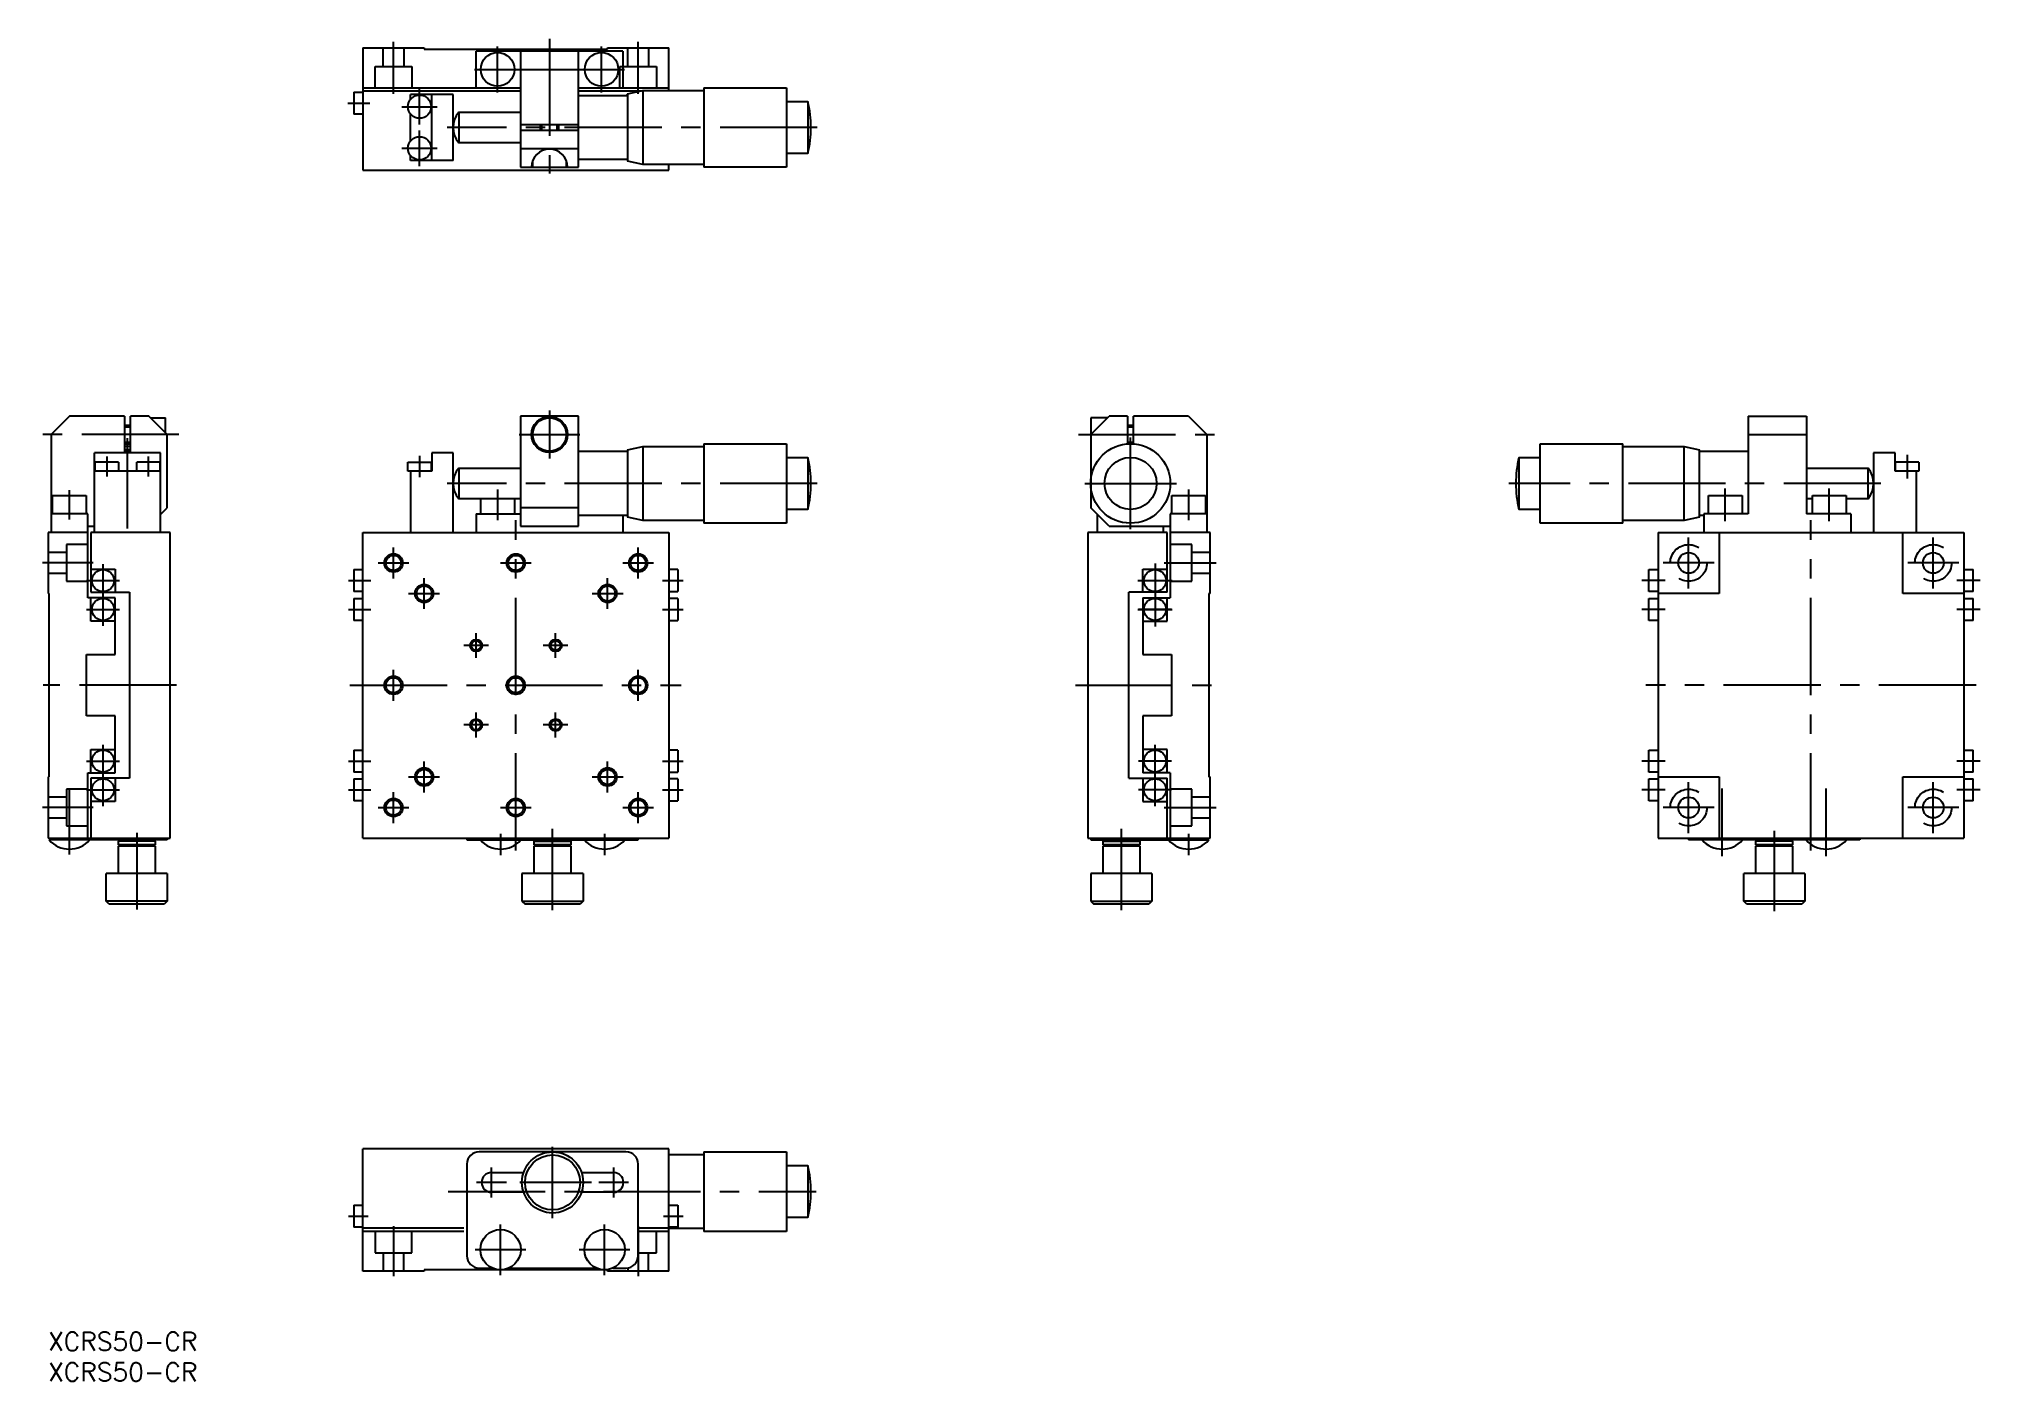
# Model space of a CAD drawing. Extents: x -1 to 316, y -8 to 212.
import ezdxf

# ---------------------------------------------------------------- set-up
doc = ezdxf.new("R2010")
doc.units = 0
doc.header["$LTSCALE"] = 0.5
doc.linetypes.add('CENTER', pattern=[50.8, 31.75, -6.35, 6.35, -6.35])
doc.linetypes.add('DASHED', pattern=[19.05, 12.7, -6.35])
for name, color, linetype in [('MSM_CENTER', 1, 'CENTER'), ('MSM_CONTINUOUS', 7, 'CONTINUOUS'), ('MSM_DASHED', 4, 'DASHED'), ('MSM_NARROW', 5, 'CONTINUOUS'), ('MSM_PART_NUMBER', 7, 'CONTINUOUS')]:
    doc.layers.add(name, color=color, linetype=linetype)
doc.styles.get("Standard").update_dxf_attribs({"font": 'txt.shx', "height": 3, "bigfont": 'bigfont.shx'})

# ---------------------------------------------------------------- blocks, each defined once
blk = doc.blocks.new('*U5')
at = {"layer": 'MSM_PART_NUMBER'}
blk.add_text('XCRS50-CR', height=3, dxfattribs=at).set_placement((0, -3))
blk = doc.blocks.new('*U6')
at = {"layer": 'MSM_PART_NUMBER'}
blk.add_text('XCRS50-CR', height=3, dxfattribs=at).set_placement((0, -8))

msp = doc.modelspace()

# ---------------------------------------------------------------- linework, layer by layer
at = {"layer": 'MSM_CENTER'}
for p, q in [((56.5, 202.5), (56.5, 211)), ((73.5, 202.75), (73.5, 210.25)), ((82, 211.5), (82, 189.5)), ((90.5, 202.75), (90.5, 210.25)), ((96.5, 202.5), (96.5, 211)), ((69.75, 206.5), (77.25, 206.5)), ((86.75, 206.5), (94.25, 206.5)), ((60.75, 197.5), (60.75, 203.3)), ((49, 201), (52.63, 201)), ((57.85, 200.4), (63.65, 200.4)), ((125.75, 197), (65.25, 197)), ((60.75, 190.7), (60.75, 196.5)), ((57.85, 193.6), (63.65, 193.6)), ((82, 150.75), (82, 142.85)), ((21.38, 146.8), (-1.5, 146.8)), ((13, 131.42), (13, 146.18)), ((77.05, 146.8), (86.95, 146.8)), ((168.5, 146.8), (191.5, 146.8)), ((177, 131.3), (177, 146.3)), ((9.6, 143.18), (9.6, 139.92)), ((16.4, 143.18), (16.4, 139.92)), ((60.75, 143.3), (60.75, 139.8)), ((304, 143.47), (304, 139.63)), ((3.5, 132.92), (3.5, 137.68)), ((125.75, 138.8), (65.25, 138.8)), ((73.5, 137.8), (73.5, 132.8)), ((169.5, 138.8), (184.5, 138.8)), ((186.5, 137.8), (186.5, 132.8)), ((299.67, 138.8), (238.83, 138.8)), ((274.25, 132.63), (274.25, 137.97)), ((291.25, 132.63), (291.25, 137.97)), ((76.5, 78.8), (76.5, 132.8)), ((288.25, 78.8), (288.25, 132.8)), ((56.5, 123.27), (56.5, 128.32)), ((96.5, 123.27), (96.5, 128.32)), ((268.25, 121.63), (268.25, 129.97)), ((308.25, 121.63), (308.25, 129.97)), ((7.38, 125.8), (-0.88, 125.8)), ((9, 115.52), (9, 125.58)), ((53.97, 125.8), (59.02, 125.8)), ((73.97, 125.8), (79.02, 125.8)), ((93.97, 125.8), (99.02, 125.8)), ((181, 125.7), (181, 115.4)), ((182.5, 125.8), (191, 125.8)), ((272.42, 125.8), (264.08, 125.8)), ((312.42, 125.8), (304.08, 125.8)), ((6.32, 122.9), (11.68, 122.9)), ((49.13, 122.9), (52.77, 122.9)), ((58.97, 120.8), (64.02, 120.8)), ((61.5, 118.27), (61.5, 123.32)), ((88.97, 120.8), (94.02, 120.8)), ((91.5, 118.27), (91.5, 123.32)), ((100.5, 122.9), (103.87, 122.9)), ((178.2, 122.9), (183.8, 122.9)), ((264.42, 122.9), (260.58, 122.9)), ((315.92, 122.9), (312.08, 122.9)), ((6.32, 118.2), (11.68, 118.2)), ((49.13, 118.2), (52.77, 118.2)), ((100.5, 118.2), (103.87, 118.2)), ((178.2, 118.2), (183.8, 118.2)), ((183.68, 118.2), (178.32, 118.2)), ((264.42, 118.2), (260.58, 118.2)), ((315.92, 118.2), (312.08, 118.2)), ((70, 110.27), (70, 114.32)), ((83, 110.27), (83, 114.32)), ((72.02, 112.3), (67.97, 112.3)), ((85.02, 112.3), (80.97, 112.3)), ((56.5, 103.27), (56.5, 108.32)), ((96.5, 103.27), (96.5, 108.32)), ((21, 105.8), (-0.8, 105.8)), ((49.37, 105.8), (103.5, 105.8)), ((168, 105.8), (191.8, 105.8)), ((315.25, 105.8), (261.25, 105.8)), ((72.02, 99.3), (67.97, 99.3)), ((70, 97.27), (70, 101.32)), ((85.02, 99.3), (80.97, 99.3)), ((83, 97.27), (83, 101.32)), ((9, 86.02), (9, 96.08)), ((181, 86.02), (181, 96.08)), ((6.32, 93.4), (11.68, 93.4)), ((49.13, 93.4), (52.77, 93.4)), ((61.5, 88.27), (61.5, 93.32)), ((91.5, 88.27), (91.5, 93.32)), ((100.5, 93.4), (103.87, 93.4)), ((183.68, 93.4), (178.32, 93.4)), ((264.42, 93.4), (260.58, 93.4)), ((315.92, 93.4), (312.08, 93.4)), ((58.97, 90.8), (64.02, 90.8)), ((88.97, 90.8), (94.02, 90.8)), ((268.25, 81.63), (268.25, 89.97)), ((273.75, 77.83), (273.75, 88.93)), ((290.75, 77.83), (290.75, 88.93)), ((308.25, 81.63), (308.25, 89.97)), ((7.38, 85.8), (-0.88, 85.8)), ((3.5, 78.12), (3.5, 88.64)), ((6.32, 88.7), (11.68, 88.7)), ((49.13, 88.7), (52.77, 88.7)), ((53.97, 85.8), (59.02, 85.8)), ((56.5, 83.27), (56.5, 88.32)), ((73.97, 85.8), (79.02, 85.8)), ((93.97, 85.8), (99.02, 85.8)), ((96.5, 83.27), (96.5, 88.32)), ((100.5, 88.7), (103.87, 88.7)), ((183.68, 88.7), (178.32, 88.7)), ((182.5, 85.8), (191, 85.8)), ((264.42, 88.7), (260.58, 88.7)), ((272.42, 85.8), (264.08, 85.8)), ((312.42, 85.8), (304.08, 85.8)), ((315.92, 88.7), (312.08, 88.7)), ((14.5, 81.68), (14.5, 69.12)), ((74, 81.5), (74, 78)), ((82.5, 69), (82.5, 82.3)), ((91, 81.5), (91, 78)), ((175.5, 69), (175.5, 82.3)), ((186.5, 81.5), (186.5, 78)), ((282.25, 81.97), (282.25, 68.83)), ((82.5, 18.66), (82.5, 30.34)), ((72.5, 22.06), (72.5, 26.94)), ((92.5, 22.06), (92.5, 26.94)), ((65.41, 23), (125.59, 23)), ((74.94, 24.5), (70.06, 24.5)), ((88.84, 24.5), (77.16, 24.5)), ((94.94, 24.5), (90.06, 24.5)), ((49.16, 19), (52.34, 19)), ((56.5, 17.34), (56.5, 9.16)), ((74, 9.36), (74, 17.64)), ((91, 9.36), (91, 17.64)), ((96.5, 17.34), (96.5, 9.16)), ((100.66, 19), (103.84, 19)), ((78.14, 13.5), (69.86, 13.5)), ((95.14, 13.5), (86.86, 13.5))]:
    msp.add_line(p, q, dxfattribs=at)
at = {"layer": 'MSM_CONTINUOUS'}
for p, q in [((51.5, 210), (51.5, 190)), ((51.5, 210), (61.5, 210)), ((61.5, 210), (61.5, 209.8)), ((61.5, 209.8), (91.5, 209.8)), ((70, 203.5), (70, 209.5)), ((94, 209.5), (70, 209.5)), ((77.25, 209.5), (77.25, 190.5)), ((86.75, 190.5), (86.75, 209.5)), ((91.5, 210), (101.5, 210)), ((91.5, 209.8), (91.5, 210)), ((94, 209.5), (94, 203.5)), ((101.5, 203.05), (101.5, 210)), ((77.25, 206.5), (86.75, 206.5)), ((51.5, 203.5), (77.25, 203.5)), ((86.75, 203.5), (101.5, 203.5)), ((107.25, 203.5), (120.75, 203.5)), ((107.25, 203.5), (107.25, 190.5)), ((120.75, 203.5), (120.75, 190.5)), ((50, 202.8), (51.5, 202.8)), ((50, 202.8), (50, 199.2)), ((51.5, 203), (77.25, 203)), ((66.25, 202.4), (59.25, 202.4)), ((59.25, 201.57), (59.25, 202.4)), ((62.75, 191.6), (62.75, 202.4)), ((66.25, 191.6), (66.25, 202.4)), ((86.75, 203), (97.02, 203)), ((86.75, 202.25), (94.75, 202.25)), ((94.51, 202.25), (94.72, 202.37)), ((94.72, 202.37), (94.75, 202.39)), ((94.75, 202.5), (97.25, 203.05)), ((94.75, 202.5), (94.75, 191.5)), ((97.25, 203.05), (107.25, 203.05)), ((97.25, 203.05), (97.25, 190.95)), ((120.75, 201.25), (124.25, 201.25)), ((124.25, 201.25), (124.25, 192.75)), ((51.5, 199.2), (50, 199.2)), ((59.25, 194.77), (59.25, 199.23)), ((67.15, 199.5), (77.25, 199.5)), ((67.15, 199.5), (67.15, 194.5)), ((77.25, 197.5), (86.75, 197.5)), ((80.5, 196.5), (80.5, 197.5)), ((83.5, 196.5), (83.5, 197.5)), ((77.25, 194.5), (67.15, 194.5)), ((86.75, 196.5), (77.25, 196.5)), ((59.25, 191.6), (59.25, 192.43)), ((66.25, 191.6), (59.25, 191.6)), ((86.75, 193.5), (77.25, 193.5)), ((77.25, 190.5), (86.75, 190.5)), ((79.25, 190.5), (79.25, 191.57)), ((84.75, 190.5), (84.75, 191.57)), ((94.75, 191.75), (86.75, 191.75)), ((97.25, 190.95), (94.75, 191.5)), ((107.25, 190.95), (97.25, 190.95)), ((101.5, 190), (101.5, 190.95)), ((120.75, 190.5), (107.25, 190.5)), ((124.25, 192.75), (120.75, 192.75)), ((51.5, 190), (101.5, 190)), ((3.5, 149.8), (0.5, 146.8)), ((12.5, 149.8), (3.5, 149.8)), ((12.5, 149.8), (12.5, 143.8)), ((16.5, 149.8), (13.5, 149.8)), ((13.5, 143.8), (13.5, 149.8)), ((19.5, 146.8), (16.5, 149.8)), ((16.75, 149.55), (19.2, 149.55)), ((19.2, 147.1), (19.2, 149.55)), ((86.75, 149.8), (77.25, 149.8)), ((77.25, 149.8), (77.25, 131.8)), ((86.75, 131.8), (86.75, 149.8)), ((170.5, 146.8), (173.5, 149.8)), ((170.5, 149.55), (170.5, 134.8)), ((173.25, 149.55), (170.5, 149.55)), ((176.5, 149.8), (173.5, 149.8)), ((176.5, 149.8), (176.5, 145.28)), ((186.5, 149.8), (177.5, 149.8)), ((177.5, 145.28), (177.5, 149.8)), ((186.5, 149.8), (189.5, 146.8)), ((278, 149.8), (287.5, 149.8)), ((278, 149.8), (278, 133.8)), ((287.5, 149.8), (287.5, 133.8)), ((0.5, 146.8), (0.5, 130.8)), ((12.5, 148.3), (13.5, 148.3)), ((19.5, 134.8), (19.5, 146.8)), ((77.25, 146.8), (79.05, 146.8)), ((84.95, 146.8), (86.75, 146.8)), ((176.5, 148.3), (177.5, 148.3)), ((189.5, 146.8), (189.5, 130.8)), ((278, 146.8), (287.5, 146.8)), ((7.6, 130.8), (7.6, 143.8)), ((18.4, 143.8), (7.6, 143.8)), ((12.5, 145.3), (13.5, 145.3)), ((18.4, 130.8), (18.4, 143.8)), ((66.25, 143.8), (62.75, 143.8)), ((62.75, 143.8), (62.75, 140.8)), ((66.25, 130.8), (66.25, 143.8)), ((86.75, 144.05), (94.75, 144.05)), ((94.75, 144.3), (97.25, 144.85)), ((94.75, 144.3), (94.75, 133.3)), ((97.25, 144.85), (107.25, 144.85)), ((97.25, 144.85), (97.25, 132.75)), ((107.25, 145.3), (120.75, 145.3)), ((107.25, 145.3), (107.25, 132.3)), ((120.75, 145.3), (120.75, 132.3)), ((120.75, 143.05), (124.25, 143.05)), ((124.25, 143.05), (124.25, 134.55)), ((176.5, 145.3), (177.5, 145.3)), ((240.5, 143.05), (244, 143.05)), ((240.5, 143.05), (240.5, 134.55)), ((244, 145.3), (257.5, 145.3)), ((244, 132.3), (244, 145.3)), ((257.5, 132.3), (257.5, 145.3)), ((257.5, 144.85), (267.5, 144.85)), ((267.5, 144.85), (270, 144.3)), ((267.5, 132.75), (267.5, 144.85)), ((270, 133.3), (270, 144.3)), ((270, 144.05), (278, 144.05)), ((298.5, 143.8), (298.5, 130.8)), ((302, 143.8), (298.5, 143.8)), ((302, 140.8), (302, 143.8)), ((18.4, 140.8), (7.6, 140.8)), ((7.7, 140.8), (7.7, 142.3)), ((11.5, 142.3), (7.7, 142.3)), ((11.5, 142.3), (11.5, 140.8)), ((14.5, 140.8), (14.5, 142.3)), ((18.3, 142.3), (14.5, 142.3)), ((18.3, 142.3), (18.3, 140.8)), ((58.85, 142.3), (62.65, 142.3)), ((58.85, 140.8), (58.85, 142.3)), ((62.75, 140.8), (58.85, 140.8)), ((59.25, 140.8), (59.25, 130.8)), ((62.65, 142.3), (62.65, 140.8)), ((67.15, 141.3), (77.25, 141.3)), ((67.15, 141.3), (67.15, 136.3)), ((287.5, 141.3), (297.6, 141.3)), ((297.6, 136.3), (297.6, 141.3)), ((305.9, 140.8), (302, 140.8)), ((302.1, 140.8), (302.1, 142.3)), ((305.9, 142.3), (302.1, 142.3)), ((305.5, 130.8), (305.5, 140.8)), ((305.9, 142.3), (305.9, 140.8)), ((0.75, 133.8), (0.75, 136.8)), ((0.75, 136.8), (6.25, 136.8)), ((6.25, 136.8), (6.25, 133.8)), ((183.75, 133.8), (183.75, 136.8)), ((183.75, 136.8), (189.25, 136.8)), ((189.25, 136.8), (189.25, 133.8)), ((271.5, 133.8), (271.5, 136.8)), ((271.5, 136.8), (277, 136.8)), ((277, 136.8), (277, 133.8)), ((288.5, 133.8), (288.5, 136.8)), ((288.5, 136.8), (294, 136.8)), ((294, 136.8), (294, 133.8)), ((6.5, 133.8), (0.5, 133.8)), ((6.5, 120.1), (6.5, 133.8)), ((18.4, 133.7), (19.5, 134.8)), ((77.25, 136.3), (67.15, 136.3)), ((70, 133.8), (77.25, 133.8)), ((70, 133.8), (70, 130.8)), ((70.75, 133.8), (70.75, 136.3)), ((76.25, 136.3), (76.25, 133.8)), ((86.75, 134.8), (77.25, 134.8)), ((94.75, 133.55), (86.75, 133.55)), ((94, 133.55), (94, 130.8)), ((124.25, 134.55), (120.75, 134.55)), ((173.5, 131.8), (170.5, 134.8)), ((171.6, 130.8), (171.6, 133.7)), ((183.5, 133.8), (183.5, 120.1)), ((189.5, 133.8), (183.5, 133.8)), ((244, 134.55), (240.5, 134.55)), ((270.75, 133.55), (270, 133.55)), ((278, 133.8), (270.75, 133.8)), ((270.75, 133.8), (270.75, 130.8)), ((288.5, 136.3), (287.5, 136.3)), ((294.75, 133.8), (287.5, 133.8)), ((297.6, 136.3), (294, 136.3)), ((294.75, 133.8), (294.75, 130.8)), ((6.5, 130.8), (0, 130.8)), ((0, 130.8), (0, 120.8)), ((6.5, 131.8), (7.6, 131.8)), ((7, 130.8), (7, 121)), ((20, 130.8), (7, 130.8)), ((20, 80.8), (20, 130.8)), ((51.5, 130.8), (101.5, 130.8)), ((51.5, 80.8), (51.5, 130.8)), ((77.25, 131.8), (86.75, 131.8)), ((97.25, 132.75), (94.75, 133.3)), ((107.25, 132.75), (97.25, 132.75)), ((101.5, 130.8), (101.5, 80.8)), ((120.75, 132.3), (107.25, 132.3)), ((170, 130.8), (170, 80.8)), ((183, 130.8), (170, 130.8)), ((173.5, 131.8), (183.5, 131.8)), ((182.4, 130.8), (182.4, 131.8)), ((183, 121), (183, 130.8)), ((190, 130.8), (183.5, 130.8)), ((190, 120.8), (190, 130.8)), ((257.5, 132.3), (244, 132.3)), ((267.5, 132.75), (257.5, 132.75)), ((263.25, 130.8), (313.25, 130.8)), ((263.25, 130.8), (263.25, 80.8)), ((270, 133.3), (267.5, 132.75)), ((273.25, 130.8), (273.25, 120.8)), ((303.25, 120.8), (303.25, 130.8)), ((313.25, 130.8), (313.25, 80.8)), ((7, 124.8), (11, 124.8)), ((11, 124.8), (11, 121)), ((50, 124.7), (51.5, 124.7)), ((50, 124.7), (50, 121.1)), ((103, 124.7), (101.5, 124.7)), ((103, 124.7), (103, 121.1)), ((179, 124.8), (183, 124.8)), ((179, 121), (179, 124.8)), ((261.75, 124.7), (263.25, 124.7)), ((261.75, 121.1), (261.75, 124.7)), ((313.25, 124.7), (314.75, 124.7)), ((314.75, 121.1), (314.75, 124.7)), ((0.2, 120.8), (0, 120.8)), ((0.2, 90.8), (0.2, 120.8)), ((7, 121), (13.3, 121)), ((13.3, 121), (13.3, 90.6)), ((51.5, 121.1), (50, 121.1)), ((101.5, 121.1), (103, 121.1)), ((183, 121), (176.7, 121)), ((176.7, 90.6), (176.7, 121)), ((190, 120.8), (189.8, 120.8)), ((189.8, 120.8), (189.8, 90.8)), ((263.25, 121.1), (261.75, 121.1)), ((273.25, 120.8), (263.25, 120.8)), ((313.25, 120.8), (303.25, 120.8)), ((314.75, 121.1), (313.25, 121.1)), ((11, 120.1), (6.5, 120.1)), ((7, 116.3), (7, 120.1)), ((11, 110.8), (11, 120.1)), ((50, 120), (51.5, 120)), ((50, 120), (50, 116.4)), ((103, 120), (101.5, 120)), ((103, 120), (103, 116.4)), ((179, 120.1), (179, 110.8)), ((179, 120.1), (183.5, 120.1)), ((183, 116.3), (183, 120.1)), ((261.75, 120), (263.25, 120)), ((261.75, 116.4), (261.75, 120)), ((313.25, 120), (314.75, 120)), ((314.75, 116.4), (314.75, 120)), ((11, 116.3), (7, 116.3)), ((51.5, 116.4), (50, 116.4)), ((101.5, 116.4), (103, 116.4)), ((179, 116.3), (183, 116.3)), ((263.25, 116.4), (261.75, 116.4)), ((314.75, 116.4), (313.25, 116.4)), ((6.3, 100.8), (6.3, 110.8)), ((6.3, 110.8), (11, 110.8)), ((179, 110.8), (183.7, 110.8)), ((183.7, 110.8), (183.7, 100.8)), ((11, 100.8), (6.3, 100.8)), ((11, 91.5), (11, 100.8)), ((179, 100.8), (179, 91.5)), ((183.7, 100.8), (179, 100.8)), ((7, 95.3), (11, 95.3)), ((7, 91.5), (7, 95.3)), ((183, 95.3), (179, 95.3)), ((183, 91.5), (183, 95.3)), ((50, 95.2), (51.5, 95.2)), ((50, 95.2), (50, 91.6)), ((103, 95.2), (101.5, 95.2)), ((103, 95.2), (103, 91.6)), ((261.75, 95.2), (263.25, 95.2)), ((261.75, 91.6), (261.75, 95.2)), ((313.25, 95.2), (314.75, 95.2)), ((314.75, 91.6), (314.75, 95.2)), ((0, 90.8), (0, 80.8)), ((0, 90.8), (0.2, 90.8)), ((6.5, 80.8), (6.5, 91.5)), ((6.5, 91.5), (11, 91.5)), ((7, 90.6), (7, 80.8)), ((13.3, 90.6), (7, 90.6)), ((11, 90.6), (11, 86.8)), ((51.5, 91.6), (50, 91.6)), ((50, 90.5), (51.5, 90.5)), ((50, 90.5), (50, 86.9)), ((101.5, 91.6), (103, 91.6)), ((103, 90.5), (101.5, 90.5)), ((103, 90.5), (103, 86.9)), ((176.7, 90.6), (183, 90.6)), ((183.5, 91.5), (179, 91.5)), ((179, 90.6), (179, 86.8)), ((183, 80.8), (183, 90.6)), ((183.5, 91.5), (183.5, 80.8)), ((189.8, 90.8), (190, 90.8)), ((190, 80.8), (190, 90.8)), ((263.25, 91.6), (261.75, 91.6)), ((261.75, 90.5), (263.25, 90.5)), ((261.75, 86.9), (261.75, 90.5)), ((263.25, 90.8), (273.25, 90.8)), ((273.25, 90.8), (273.25, 80.8)), ((303.25, 80.8), (303.25, 90.8)), ((303.25, 90.8), (313.25, 90.8)), ((314.75, 91.6), (313.25, 91.6)), ((313.25, 90.5), (314.75, 90.5)), ((314.75, 86.9), (314.75, 90.5)), ((11, 86.8), (7, 86.8)), ((51.5, 86.9), (50, 86.9)), ((101.5, 86.9), (103, 86.9)), ((179, 86.8), (183, 86.8)), ((263.25, 86.9), (261.75, 86.9)), ((314.75, 86.9), (313.25, 86.9)), ((0, 80.8), (20, 80.8)), ((19.5, 80.5), (0.2, 80.5)), ((0.5, 80.8), (0.5, 80.5)), ((11.5, 80.3), (11.7, 80.5)), ((11.5, 79.7), (11.5, 80.3)), ((17.5, 80.3), (11.5, 80.3)), ((11.7, 79.5), (11.5, 79.7)), ((17.5, 79.7), (11.5, 79.7)), ((11.5, 75), (11.5, 79.5)), ((17.5, 79.5), (11.5, 79.5)), ((17.3, 80.5), (17.5, 80.3)), ((17.5, 79.7), (17.3, 79.5)), ((17.5, 80.3), (17.5, 79.7)), ((17.5, 79.5), (17.5, 75)), ((19.5, 80.8), (19.5, 80.5)), ((51.5, 80.8), (101.5, 80.8)), ((68.5, 80.8), (68.5, 80.5)), ((68.5, 80.5), (96.5, 80.5)), ((79.5, 80.3), (79.7, 80.5)), ((79.5, 79.7), (79.5, 80.3)), ((79.5, 80.3), (85.5, 80.3)), ((79.7, 79.5), (79.5, 79.7)), ((85.5, 79.7), (79.5, 79.7)), ((79.5, 75), (79.5, 79.5)), ((85.5, 79.5), (79.5, 79.5)), ((85.3, 80.5), (85.5, 80.3)), ((85.5, 79.7), (85.3, 79.5)), ((85.5, 80.3), (85.5, 79.7)), ((85.5, 79.5), (85.5, 75)), ((96.5, 80.5), (96.5, 80.8)), ((170, 80.8), (190, 80.8)), ((170.5, 80.8), (170.5, 80.5)), ((170.5, 80.5), (189.8, 80.5)), ((172.5, 80.3), (172.7, 80.5)), ((172.5, 79.7), (172.5, 80.3)), ((172.5, 80.3), (178.5, 80.3)), ((172.7, 79.5), (172.5, 79.7)), ((178.5, 79.7), (172.5, 79.7)), ((172.5, 75), (172.5, 79.5)), ((178.5, 79.5), (172.5, 79.5)), ((178.3, 80.5), (178.5, 80.3)), ((178.5, 79.7), (178.3, 79.5)), ((178.5, 80.3), (178.5, 79.7)), ((178.5, 79.5), (178.5, 75)), ((189.5, 80.5), (189.5, 80.8)), ((263.25, 80.8), (313.25, 80.8)), ((268.25, 80.8), (268.25, 80.5)), ((296.25, 80.5), (268.25, 80.5)), ((279.25, 80.3), (279.45, 80.5)), ((279.25, 79.7), (279.25, 80.3)), ((285.25, 80.3), (279.25, 80.3)), ((279.45, 79.5), (279.25, 79.7)), ((285.25, 79.7), (279.25, 79.7)), ((279.25, 75), (279.25, 79.5)), ((285.25, 79.5), (279.25, 79.5)), ((285.05, 80.5), (285.25, 80.3)), ((285.25, 79.7), (285.05, 79.5)), ((285.25, 80.3), (285.25, 79.7)), ((285.25, 79.5), (285.25, 75)), ((296.25, 80.8), (296.25, 80.5)), ((9.5, 70.5), (9.5, 75)), ((19.5, 75), (9.5, 75)), ((19.5, 75), (19.5, 70.5)), ((87.5, 75), (77.5, 75)), ((77.5, 75), (77.5, 70.5)), ((87.5, 75), (87.5, 70.5)), ((180.5, 75), (170.5, 75)), ((170.5, 75), (170.5, 70.5)), ((180.5, 75), (180.5, 70.5)), ((277.25, 70.5), (277.25, 75)), ((287.25, 75), (277.25, 75)), ((287.25, 75), (287.25, 70.5)), ((10, 70), (9.5, 70.5)), ((19.5, 70.5), (9.5, 70.5)), ((19, 70), (10, 70)), ((19.5, 70.5), (19, 70)), ((77.5, 70.5), (78, 70)), ((77.5, 70.5), (87.5, 70.5)), ((87, 70), (78, 70)), ((87.5, 70.5), (87, 70)), ((170.5, 70.5), (171, 70)), ((170.5, 70.5), (180.5, 70.5)), ((180, 70), (171, 70)), ((180.5, 70.5), (180, 70)), ((277.75, 70), (277.25, 70.5)), ((287.25, 70.5), (277.25, 70.5)), ((286.75, 70), (277.75, 70)), ((287.25, 70.5), (286.75, 70)), ((101.5, 30), (51.5, 30)), ((51.5, 10), (51.5, 30)), ((94.5, 29.5), (70.5, 29.5)), ((101.5, 10), (101.5, 30)), ((101.5, 29.05), (107.25, 29.05)), ((107.25, 29.5), (120.75, 29.5)), ((107.25, 29.5), (107.25, 16.5)), ((120.75, 29.5), (120.75, 16.5)), ((68.5, 27.5), (68.5, 12.5)), ((72.5, 26.1), (77.76, 26.1)), ((87.24, 26.1), (92.5, 26.1)), ((96.5, 12.5), (96.5, 27.5)), ((120.75, 27.25), (124.25, 27.25)), ((124.25, 27.25), (124.25, 18.75)), ((77.76, 22.9), (72.5, 22.9)), ((92.5, 22.9), (87.24, 22.9)), ((50, 20.8), (51.5, 20.8)), ((50, 20.8), (50, 17.2)), ((101.5, 20.8), (103, 20.8)), ((103, 20.8), (103, 17.2)), ((51.5, 17.2), (50, 17.2)), ((68, 17), (51.5, 17)), ((68, 16.5), (51.5, 16.5)), ((101.5, 17), (96.5, 17)), ((101.5, 16.5), (96.5, 16.5)), ((103, 17.2), (101.5, 17.2)), ((107.25, 16.95), (101.5, 16.95)), ((120.75, 16.5), (107.25, 16.5)), ((124.25, 18.75), (120.75, 18.75)), ((61.5, 10), (51.5, 10)), ((91.5, 10.2), (61.5, 10.2)), ((61.5, 10.2), (61.5, 10)), ((70.5, 10.5), (72.63, 10.5)), ((75.37, 10.5), (89.63, 10.5)), ((91.5, 10), (91.5, 10.2)), ((101.5, 10), (91.5, 10)), ((92.37, 10.5), (94.5, 10.5))]:
    msp.add_line(p, q, dxfattribs=at)
for centre, radius in [((73.5, 206.5), 2.75), ((90.5, 206.5), 2.75), ((60.75, 200.4), 1.9), ((60.75, 193.6), 1.9), ((82, 146.8), 2.95), ((82, 146.8), 2.75), ((177, 138.8), 6.5), ((177, 138.8), 4.25), ((56.5, 125.8), 1.23), ((76.5, 125.8), 1.23), ((96.5, 125.8), 1.23), ((268.25, 125.8), 1.7), ((308.25, 125.8), 1.7), ((9, 122.9), 1.8), ((181, 122.9), 1.8), ((61.5, 120.8), 1.23), ((91.5, 120.8), 1.23), ((9, 118.2), 1.8), ((181, 118.2), 1.8), ((70, 112.3), 0.783), ((83, 112.3), 0.783), ((56.5, 105.8), 1.23), ((76.5, 105.8), 1.23), ((96.5, 105.8), 1.23), ((70, 99.3), 0.783), ((83, 99.3), 0.783), ((9, 93.4), 1.8), ((181, 93.4), 1.8), ((9, 88.7), 1.8), ((61.5, 90.8), 1.23), ((91.5, 90.8), 1.23), ((181, 88.7), 1.8), ((56.5, 85.8), 1.23), ((76.5, 85.8), 1.23), ((96.5, 85.8), 1.23), ((268.25, 85.8), 1.7), ((308.25, 85.8), 1.7), ((82.5, 24.5), 5), ((82.5, 24.5), 4.5), ((74, 13.5), 3.3), ((91, 13.5), 3.3)]:
    msp.add_circle(centre, radius, dxfattribs=at)
for centre, radius, start, end in [((106.44, 197), 18.31, 346.5803, 13.4197), ((70.17, 197), 3.92, 140.4022, 219.5977), ((82, 190.5), 2.95, 0, 180), ((13, 138.8), 6.5, 85.5883, 94.4117), ((13, 138.8), 6.05, 85.2594, 94.7406), ((13, 138.8), 5.5, 84.7841, 95.2159), ((13, 138.8), 5.25, 84.535, 95.465), ((106.44, 138.8), 18.31, 346.5803, 13.4197), ((258.31, 138.8), 18.31, 166.5803, 193.4197), ((70.17, 138.8), 3.92, 140.4022, 219.5977), ((294.58, 138.8), 3.92, 320.4022, 39.5978), ((3.5, 83.38), 4.38, 221.1121, 318.8879), ((74, 83.37), 4.37, 221.0348, 318.9652), ((91, 83.37), 4.37, 221.0348, 318.9652), ((186.5, 83.37), 4.37, 221.0348, 318.9652), ((273.75, 83.38), 4.38, 221.1121, 318.8879), ((290.75, 83.38), 4.38, 221.1121, 318.8879), ((70.5, 27.5), 2, 90, 180), ((94.5, 27.5), 2, 0, 90), ((72.5, 24.5), 1.6, 90, 270), ((92.5, 24.5), 1.6, 270, 90), ((106.44, 23), 18.31, 346.5803, 13.4197), ((70.5, 12.5), 2, 180, 270), ((94.5, 12.5), 2, 270, 0)]:
    msp.add_arc(centre, radius, start, end, dxfattribs=at)
at = {"layer": 'MSM_DASHED'}
for p, q in [((54.8, 207), (54.8, 210)), ((58.2, 210), (58.2, 207)), ((94.8, 207), (94.8, 210)), ((98.2, 210), (98.2, 207)), ((53.5, 207), (59.5, 207)), ((53.5, 203.5), (53.5, 207)), ((59.5, 207), (59.5, 203.5)), ((93.5, 207), (99.5, 207)), ((93.5, 203.5), (93.5, 207)), ((99.5, 207), (99.5, 203.5)), ((3, 127.5), (0, 127.5)), ((3, 128.8), (3, 122.8)), ((6.5, 128.8), (3, 128.8)), ((187, 128.8), (183.5, 128.8)), ((187, 122.8), (187, 128.8)), ((190, 127.5), (187, 127.5)), ((0, 124.1), (3, 124.1)), ((187, 124.1), (190, 124.1)), ((3, 122.8), (6.5, 122.8)), ((183.5, 122.8), (187, 122.8)), ((3, 87.5), (0, 87.5)), ((3, 88.8), (3, 82.8)), ((6.5, 88.8), (3, 88.8)), ((187, 88.8), (183.5, 88.8)), ((187, 82.8), (187, 88.8)), ((190, 87.5), (187, 87.5)), ((0, 84.1), (3, 84.1)), ((3, 82.8), (6.5, 82.8)), ((183.5, 82.8), (187, 82.8)), ((187, 84.1), (190, 84.1)), ((53.5, 16.5), (53.5, 13)), ((59.5, 13), (59.5, 16.5)), ((99.5, 13), (99.5, 16.5)), ((53.5, 13), (59.5, 13)), ((54.8, 13), (54.8, 10)), ((58.2, 10), (58.2, 13)), ((96.5, 13), (99.5, 13)), ((98.2, 10), (98.2, 13)), ((94.8, 10.52), (94.8, 10))]:
    msp.add_line(p, q, dxfattribs=at)
for centre in [(268.25, 125.8), (308.25, 125.8), (268.25, 85.8), (308.25, 85.8)]:
    msp.add_circle(centre, 3, dxfattribs=at)
at = {"layer": 'MSM_NARROW'}
for p, q in [((80.77, 196.5), (80.77, 197.5)), ((83.23, 196.5), (83.23, 197.5)), ((12.5, 148.03), (13.5, 148.03)), ((176.5, 148.03), (177.5, 148.03)), ((12.5, 145.57), (13.5, 145.57)), ((176.5, 145.57), (177.5, 145.57))]:
    msp.add_line(p, q, dxfattribs=at)
for centre, radius in [((56.5, 125.8), 1.5), ((76.5, 125.8), 1.5), ((96.5, 125.8), 1.5), ((61.5, 120.8), 1.5), ((91.5, 120.8), 1.5), ((70, 112.3), 1), ((83, 112.3), 1), ((56.5, 105.8), 1.5), ((76.5, 105.8), 1.5), ((96.5, 105.8), 1.5), ((70, 99.3), 1), ((83, 99.3), 1), ((61.5, 90.8), 1.5), ((91.5, 90.8), 1.5), ((56.5, 85.8), 1.5), ((76.5, 85.8), 1.5), ((96.5, 85.8), 1.5)]:
    msp.add_circle(centre, radius, dxfattribs=at)

# ---------------------------------------------------------------- block references
at = {"layer": 'MSM_CONTINUOUS'}
for name in ['*U5', '*U6']:
    msp.add_blockref(name, (0, 0), dxfattribs=at)

doc.saveas('drawing.dxf')
